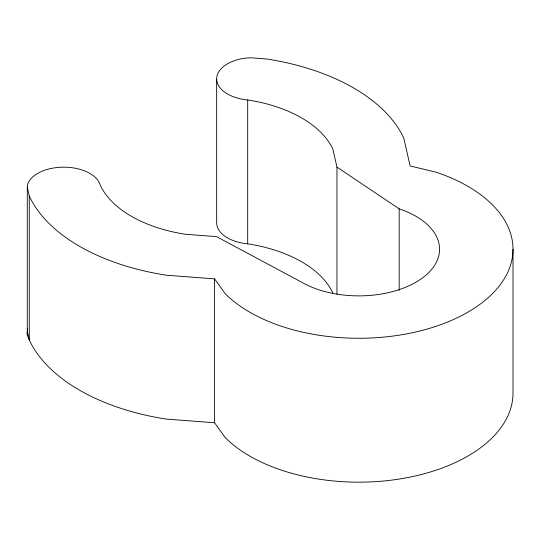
<?xml version="1.0" encoding="UTF-8"?>
<svg xmlns="http://www.w3.org/2000/svg" width="540" height="540" viewBox="0 0 540 540"><rect width="100%" height="100%" fill="white"/><g stroke="black" fill="none" stroke-linecap="round" stroke-linejoin="round"><path stroke-width="0.81" d="M27.284 187.292L27.554 184.383A36.909 21.31 0 0 1 64.402 167.177A36.909 21.31 0 0 1 100.211 185.099A120.427 69.525 0 0 0 185.362 234.259L216.533 236.628L301.685 282.218A80.77 46.636 0 0 0 422.881 277.627A80.77 46.636 0 0 0 399.182 208.852L336.953 167.103L332.849 149.108A120.427 69.525 0 0 0 247.698 99.947A36.909 21.31 0 0 1 216.668 79.272A36.909 21.31 0 0 1 246.463 57.996L251.505 57.841L266.706 58.995A193.853 111.922 0 0 1 403.778 138.139L410.13 165.976L435.901 172.139A154.204 89.026 0 0 1 467.836 312.194A154.204 89.026 0 0 1 225.254 293.753L214.583 278.876L166.361 275.211A193.853 111.922 0 0 1 29.282 196.067L27.284 187.292L27.284 331.189L29.282 339.964A193.853 111.922 0 0 0 166.361 419.101L214.583 422.766L225.254 437.643A154.204 89.026 0 0 0 398.709 479.129A154.204 89.026 0 0 0 513 393.134L513 249.237M27.554 328.273L27 334.186L29.282 339.964L29.282 196.067M399.182 208.852L399.182 290.48M336.953 167.103L336.953 294.165M247.698 99.947L247.698 243.837A120.427 69.525 0 0 1 332.849 292.997M216.668 79.272L216.668 223.162A36.909 21.31 0 0 0 247.698 243.837M214.583 278.876L214.583 422.766"/></g></svg>
